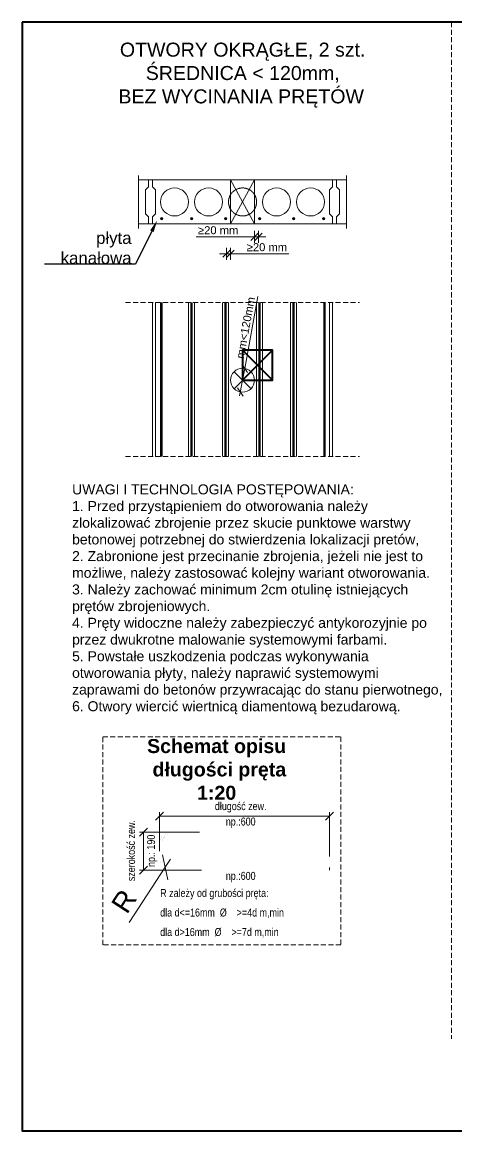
# Model space of a CAD drawing. Header units: millimetres. Extents: x 647 to 146539, y -131215 to 59.
# Drawn here: x 88191 to 90365, y -32638 to -27098 of the extents above; entities that cross this region are included whole.
import ezdxf
from ezdxf import colors
from ezdxf.entities.mleader import LeaderData, LeaderLine
from ezdxf.enums import TextEntityAlignment as Align
from ezdxf.math import Vec2, Vec3

# ---------------------------------------------------------------- set-up
doc = ezdxf.new("R2010")
doc.units = ezdxf.units.MM
doc.linetypes.add('DASHED', pattern=[0.75, 0.5, -0.25])
doc.layers.get('Defpoints').update_dxf_attribs({"color": 2, "lineweight": 50})
for name, color, linetype, lineweight in [('e-cad_opisy', 2, 'Continuous', 18), ('G-Bloki', 221, 'Continuous', 5), ('G-Cienka', 4, 'Continuous', 9), ('G-Elementy konstrukcyjne', 1, 'Continuous', 40), ('G-Obrys', 3, 'Continuous', 20), ('G-Opisy', 2, 'Continuous', 18), ('G-Przerywana', 8, 'DASHED', 15), ('G-Ramka', 5, 'Continuous', 40), ('G-Wymiary', 4, 'Continuous', 9), ('Opis', 2, 'Continuous', 0)]:
    doc.layers.add(name, color=color, linetype=linetype, lineweight=lineweight)
doc.styles.add('1do50-GG', font='arial.ttf', dxfattribs={"height": 125})
doc.styles.add('Arial-GG', font='arial.ttf')
doc.styles.add('e-cad_1', font='arial.ttf')
doc.styles.add('romans_0.60', font='arial.ttf', dxfattribs={"width": 0.6})
doc.styles.get("Standard").update_dxf_attribs({"font": 'arial.ttf'})
doc.dimstyles.new('e-cad_1_20_[mm]', dxfattribs={"dimscale": 20, "dimtxt": 2, "dimasz": 1.8, "dimexe": 1.5, "dimexo": 0, "dimgap": 0.6, "dimtad": 1, "dimdec": 1, "dimrnd": 1, "dimtxsty": 'Arial-GG', "dimblk": 'OBLIQUE', "dimcen": 0, "dimdle": 1, "dimclrd": 4, "dimclre": 4, "dimclrt": 7, "dimadec": 1, "dimazin": 0, "dimtfac": 1, "dimtdec": 1, "dimtix": 1, "dimtmove": 0, "dimatfit": 2, "dimfxl": 1.5, "dimfxlon": 1, "dimlwd": -1, "dimlwe": -1, "dimarcsym": 0})
doc.dimstyles.new('W-1 do 50-GG mm', dxfattribs={"dimscale": 50, "dimtxt": 2, "dimasz": 1.8, "dimexe": 1.5, "dimexo": 0, "dimgap": 0.6, "dimtad": 1, "dimdec": 1, "dimrnd": 1, "dimtxsty": 'Arial-GG', "dimblk": 'OBLIQUE', "dimcen": 0, "dimdle": 1, "dimclrd": 4, "dimclre": 4, "dimclrt": 7, "dimadec": 1, "dimazin": 0, "dimtfac": 1, "dimtdec": 1, "dimtix": 1, "dimtmove": 0, "dimatfit": 2, "dimfxl": 1.5, "dimfxlon": 1, "dimlwd": -1, "dimlwe": -1, "dimarcsym": 0})

# ---------------------------------------------------------------- blocks, each defined once
blk = doc.blocks.new('_Oblique')
at = {"color": 0, "linetype": 'ByBlock', "lineweight": -2}
blk.add_line((-0.5, -0.5), (0.5, 0.5), dxfattribs=at)
blk = doc.blocks.new('*D736')
at = {"layer": 'Defpoints', "color": 0, "ltscale": 0.8, "transparency": 16777216}
for p in [(89304.2, -28828.1), (89282.5, -28946.2)]:
    blk.add_point(p, dxfattribs=at)
at = {"layer": 'G-Cienka', "color": 4, "ltscale": 0.8, "transparency": 16777216}
for p, q in [((89304.2, -28828.1), (89370, -28469.4)), ((89278.9, -28965.8), (89304.2, -28828.1))]:
    blk.add_line(p, q, dxfattribs=at)
at = {"layer": 'G-Cienka', "color": 4, "ltscale": 0.8, "transparency": 16777216, "xscale": 36, "yscale": 36, "zscale": 36}
for p, rotation in [((89304.2, -28828.1), 79.60260839418845), ((89282.5, -28946.2), 259.6026083941885)]:
    blk.add_blockref('_Oblique', p, dxfattribs=dict(at, rotation=rotation))
at = {"layer": 'G-Cienka', "color": 7, "ltscale": 0.8, "transparency": 16777216, "insert": (89308.4, -28625.2), "char_height": 40, "attachment_point": 5, "rotation": 79.6026, "style": 'Arial-GG'}
blk.add_mtext('mm<120mm', dxfattribs=at)
blk = doc.blocks.new('*D742')
at = {"layer": 'Defpoints', "color": 0, "ltscale": 2, "transparency": 16777216}
for p in [(88932.3, -31281.1), (88906.1, -31321.3)]:
    blk.add_point(p, dxfattribs=at)
at = {"layer": 'G-Wymiary', "color": 4, "ltscale": 2, "transparency": 16777216}
for p, q in [((88932.3, -31281.1), (88906.1, -31321.3)), ((88906.1, -31321.3), (88727.2, -31596.4))]:
    blk.add_line(p, q, dxfattribs=at)
at = {"layer": 'G-Wymiary', "color": 4, "ltscale": 2, "transparency": 16777216, "xscale": 90, "yscale": 90, "zscale": 90, "rotation": 56.96621188546171}
blk.add_blockref('_Oblique', (88906.1, -31321.3), dxfattribs=at)
at = {"layer": 'G-Wymiary', "color": 7, "ltscale": 2, "transparency": 16777216, "insert": (88700.5, -31490.7), "char_height": 100, "attachment_point": 5, "rotation": 56.9662, "style": 'Arial-GG'}
blk.add_mtext('R', dxfattribs=at)
blk = doc.blocks.new('*U171')
at = {"ltscale": 2}
blk.add_point((75, 75), dxfattribs=at)
at = {"layer": 'G-Elementy konstrukcyjne', "ltscale": 10}
blk.add_lwpolyline([(0, 0), (150, 0), (150, 150), (0, 150)], close=True, dxfattribs=at)
for points in [[(0, 150), (150, 0)], [(0, 0.5), (150, 150)]]:
    blk.add_lwpolyline(points, dxfattribs=at)
blk = doc.blocks.new('*D743')
at = {"layer": 'Defpoints', "color": 0, "ltscale": 5, "transparency": 16777216}
for p in [(89213.3, -28085.6), (89233.3, -28085.6), (89233.3, -28255.2)]:
    blk.add_point(p, dxfattribs=at)
at = {"layer": 'G-Wymiary', "color": 4, "ltscale": 5, "transparency": 16777216}
for p, q in [((89213.3, -28225.2), (89213.3, -28285.2)), ((89233.3, -28225.2), (89233.3, -28285.2)), ((89213.3, -28255.2), (89177.3, -28255.2)), ((89213.3, -28255.2), (89233.3, -28255.2)), ((89233.3, -28255.2), (89525.1, -28255.2))]:
    blk.add_line(p, q, dxfattribs=at)
at = {"layer": 'G-Wymiary', "color": 4, "ltscale": 5, "transparency": 16777216, "xscale": 36, "yscale": 36, "zscale": 36}
blk.add_blockref('_Oblique', (89213.3, -28255.2), dxfattribs=at)
at = {"layer": 'G-Wymiary', "color": 4, "ltscale": 5, "transparency": 16777216, "xscale": 36, "yscale": 36, "zscale": 36, "rotation": 180}
blk.add_blockref('_Oblique', (89233.3, -28255.2), dxfattribs=at)
at = {"layer": 'G-Wymiary', "color": 7, "ltscale": 5, "transparency": 16777216, "insert": (89415.2, -28222.8), "char_height": 40, "attachment_point": 5, "style": 'Arial-GG'}
blk.add_mtext('≥20 mm', dxfattribs=at)
blk = doc.blocks.new('*D744')
at = {"layer": 'Defpoints', "color": 0, "ltscale": 5, "transparency": 16777216}
for p in [(89353.3, -28080.5), (89373.3, -28080.5), (89373.3, -28170.5)]:
    blk.add_point(p, dxfattribs=at)
at = {"layer": 'G-Wymiary', "color": 4, "ltscale": 5, "transparency": 16777216}
for p, q in [((89353.3, -28140.5), (89353.3, -28200.5)), ((89373.3, -28140.5), (89373.3, -28200.5)), ((89353.3, -28170.5), (89061.6, -28170.5)), ((89373.3, -28170.5), (89353.3, -28170.5)), ((89373.3, -28170.5), (89409.3, -28170.5))]:
    blk.add_line(p, q, dxfattribs=at)
at = {"layer": 'G-Wymiary', "color": 4, "ltscale": 5, "transparency": 16777216, "xscale": 36, "yscale": 36, "zscale": 36}
blk.add_blockref('_Oblique', (89353.3, -28170.5), dxfattribs=at)
at = {"layer": 'G-Wymiary', "color": 4, "ltscale": 5, "transparency": 16777216, "xscale": 36, "yscale": 36, "zscale": 36, "rotation": 180}
blk.add_blockref('_Oblique', (89373.3, -28170.5), dxfattribs=at)
at = {"layer": 'G-Wymiary', "color": 7, "ltscale": 5, "transparency": 16777216, "insert": (89171.5, -28138.1), "char_height": 40, "attachment_point": 5, "style": 'Arial-GG'}
blk.add_mtext('≥20 mm', dxfattribs=at)
blk = doc.blocks.new('*U651')
at = {"layer": 'G-Ramka', "color": 5}
blk.add_lwpolyline([(25, 282), (25, 5), (561.23, 5), (561.23, 282)], close=True, dxfattribs=at)

msp = doc.modelspace()

# ---------------------------------------------------------------- hatches: boundary and pattern name
at = {"layer": 'G-Obrys'}
for points in [[(88894.33, -28080.5, 1), (88882.33, -28080.5, 1)], [(89044.33, -28080.5, 1), (89032.33, -28080.5, 1)], [(89214.33, -28080.5, 1), (89202.33, -28080.5, 1)], [(89384.33, -28080.5, 1), (89372.33, -28080.5, 1)], [(89554.33, -28080.5, 1), (89542.33, -28080.5, 1)], [(89704.33, -28080.5, 1), (89692.33, -28080.5, 1)]]:
    msp.add_hatch(color=256, dxfattribs=at).paths.add_polyline_path(points)

# ---------------------------------------------------------------- linework, layer by layer
at = {"layer": 'G-Cienka', "ltscale": 0.8}
for p, q in [((88823.33, -27886.5), (88843.33, -27886.5)), ((89763.33, -27886.5), (89743.33, -27886.5)), ((88823.33, -28106.14), (88843.33, -28106.14)), ((89763.33, -28106.14), (89743.33, -28106.14)), ((89250.92, -28929.59), (89335.77, -28844.74)), ((89250.92, -28844.74), (89335.77, -28929.59))]:
    msp.add_line(p, q, dxfattribs=at)
at = {"layer": 'G-Cienka', "ltscale": 5}
for p, q in [((89233.33, -28106.5), (89353.33, -27886.5)), ((89233.33, -27886.5), (89353.33, -28106.5)), ((89233.33, -27886.5), (89233.33, -28106.5)), ((89353.33, -28106.5), (89353.33, -27886.5))]:
    msp.add_line(p, q, dxfattribs=at)
at = {"layer": 'G-Cienka', "ltscale": 0.8}
msp.add_circle((89293.35, -28887.16), 60, dxfattribs=at)
at = {"layer": 'G-Elementy konstrukcyjne', "linetype": 'DASHED', "ltscale": 15, "const_width": 12}
for points in [[(88888.33, -28498.63), (88888.33, -29269.03)], [(89038.33, -28498.63), (89038.33, -29269.03)], [(89208.33, -28498.63), (89208.33, -29269.03)], [(89378.33, -28498.63), (89378.33, -29269.03)], [(89548.33, -28498.63), (89548.33, -29269.03)], [(89703.8, -28496.15), (89703.8, -29266.55)]]:
    msp.add_lwpolyline(points, dxfattribs=at)
at = {"layer": 'G-Obrys', "ltscale": 2}
for p, q in [((88843.33, -29269.03), (88843.33, -28498.63)), ((89743.33, -29269.03), (89743.33, -28498.63))]:
    msp.add_line(p, q, dxfattribs=at)
for points in [[(88823.33, -28106.5), (88823.33, -28071.5), (88808.33, -28056.5), (88808.33, -27936.5), (88823.33, -27921.5), (88823.33, -27886.5), (88772.78, -27886.5)], [(88843.33, -27886.5), (88843.33, -27921.5), (88858.33, -27936.5), (88858.33, -28056.5), (88843.33, -28071.5), (88843.33, -28106.5)], [(88843.33, -28106.5), (88843.33, -28071.5), (88858.33, -28056.5), (88858.33, -27936.5), (88843.33, -27921.5), (88843.33, -27886.5), (89743.33, -27886.5), (89743.33, -27921.5), (89728.33, -27936.5), (89728.33, -28056.5), (89743.33, -28071.5), (89743.33, -28106.5), (88843.33, -28106.5), (88843.33, -28071.5)], [(89763.33, -28106.5), (89763.33, -28071.5), (89778.33, -28056.5), (89778.33, -27936.5), (89763.33, -27921.5), (89763.33, -27886.5), (89813.89, -27886.5)], [(88772.78, -28106.5), (88823.33, -28106.5), (88823.33, -28071.5)], [(89813.89, -28106.5), (89763.33, -28106.5), (89763.33, -28071.5)]]:
    msp.add_lwpolyline(points, dxfattribs=at)
at = {"layer": 'G-Obrys'}
for centre, radius in [((88953.33, -27996.5), 70), ((89123.33, -27996.5), 70), ((89463.33, -27996.5), 70), ((89633.33, -27996.5), 70), ((88888.33, -28080.5), 6), ((89038.33, -28080.5), 6), ((89208.33, -28080.5), 6), ((89378.33, -28080.5), 6), ((89548.33, -28080.5), 6), ((89698.33, -28080.5), 6)]:
    msp.add_circle(centre, radius, dxfattribs=at)
for start, end in [(148.99728, 211.00272), (328.99728, 31.00272)]:
    msp.add_arc((89293.33, -27996.5), 70, start, end, dxfattribs=at)
at = {"layer": 'G-Przerywana', "ltscale": 50}
for p, q in [((90338.84, -27098.15), (90338.84, -32178.98)), ((88708.33, -28498.63), (89878.33, -28498.63)), ((88708.33, -29269.03), (89878.33, -29269.03))]:
    msp.add_line(p, q, dxfattribs=at)
at = {"layer": 'G-Przerywana', "ltscale": 5}
for p, q in [((88772.78, -28128.5), (88772.78, -27864.5)), ((89813.89, -28128.5), (89813.89, -27864.5)), ((88858.33, -29269.03), (88858.33, -28498.63)), ((88883.33, -29269.03), (88883.33, -28498.63)), ((89023.33, -29269.03), (89023.33, -28498.63)), ((89053.33, -29269.03), (89053.33, -28498.63)), ((89193.33, -29269.03), (89193.33, -28498.63)), ((89223.33, -29269.03), (89223.33, -28498.63)), ((89363.33, -29269.03), (89363.33, -28498.63)), ((89393.33, -29269.03), (89393.33, -28498.63)), ((89533.33, -29269.03), (89533.33, -28498.63)), ((89563.33, -29269.03), (89563.33, -28498.63)), ((89703.33, -29269.03), (89703.33, -28498.63)), ((89728.33, -29269.03), (89728.33, -28498.63))]:
    msp.add_line(p, q, dxfattribs=at)
at = {"layer": 'G-Przerywana', "ltscale": 50}
msp.add_lwpolyline([(88594.42, -30669.76), (89785.63, -30669.76), (89785.63, -31707.93), (88594.42, -31707.93)], close=True, dxfattribs=at)
at = {"layer": 'G-Przerywana', "ltscale": 5}
msp.add_circle((89293.33, -27996.5), 70, dxfattribs=at)
at = {"layer": 'G-Wymiary', "ltscale": 2}
for p, q in [((88858.27, -31085.06), (88898.27, -31045.06)), ((88878.27, -31240.06), (88878.27, -31045.06)), ((88878.27, -31065.06), (89728.27, -31065.06)), ((89708.27, -31085.06), (89748.27, -31045.06)), ((89728.27, -31266.85), (89728.27, -31045.06)), ((88778.27, -31165.06), (88818.27, -31125.06)), ((89078.4, -31145.06), (88778.27, -31145.06)), ((88798.27, -31145.06), (88798.27, -31335.44)), ((88778.27, -31355.44), (88818.27, -31315.44)), ((89088.2, -31335.44), (88778.27, -31335.44)), ((89728.27, -31335.06), (89728.27, -31323.06))]:
    msp.add_line(p, q, dxfattribs=at)
at = {"layer": 'G-Wymiary', "ltscale": 2, "const_width": 0.2}
for points in [[(89728.27, -31335.06), (88932.27, -31335.06, -0.414214), (88878.27, -31281.06), (88878.27, -31199.06, -0.4142131), (88932.27, -31145.06), (89728.27, -31145.06)], [(89728.27, -31323.06), (88932.27, -31323.06, -0.414214), (88890.27, -31281.06), (88890.27, -31199.06, -0.4142131), (88932.27, -31157.06), (89728.27, -31157.06)]]:
    msp.add_lwpolyline(points, format="xyb", dxfattribs=at)

# ---------------------------------------------------------------- block references
at = {"ltscale": 2}
msp.add_blockref('*U171', (89293.35, -28887.16), dxfattribs=at)
at = {"layer": 'G-Bloki', "ltscale": 0.8, "xscale": 20, "yscale": 20, "zscale": 20}
msp.add_blockref('*U651', (87691.4, -32738.15), dxfattribs=at)

# ---------------------------------------------------------------- texts
at = {"layer": 'e-cad_opisy', "ltscale": 0.8, "style": 'e-cad_1', "width": 0.8}
for s, rotation, p in [('długość zew.', 359.9999, (89284.13, -31015.53)), ('np.:600', 359.9999, (89284.13, -31092.72)), ('szerokość zew.', 89.9999, (88735.91, -31238.03)), ('np.: 190', 89.9999, (88835.65, -31239.05)), ('np.:600', 359.9999, (89284.13, -31364.1))]:
    msp.add_text(s, height=40, rotation=rotation, dxfattribs=at).set_placement(p, align=Align.MIDDLE_CENTER)
at = {"layer": 'G-Opisy', "style": 'romans_0.60', "width": 0.8}
for s, p in [('R zależy od grubości pręta:', (88881.6, -31469.71)), ('dla d<=16mm  %%C    >=4d m,min    ', (88881.6, -31567.2)), ('dla d>16mm  %%C    >=7d m,min   ', (88881.6, -31664.7))]:
    msp.add_text(s, height=40, dxfattribs=at).set_placement(p)
at = {"layer": 'G-Opisy', "color": 2, "insert": (88024.52, -27200.47), "char_height": 70, "width": 2544.7475, "attachment_point": 1, "style": 'Arial-GG'}
msp.add_mtext('{\\fArial|b0|i0|c0|p34;\\W8.04256;   }OTWORY OKRĄGŁE, 2 szt.\\P{\\fArial|b0|i0|c0|p34;\\W9.63248;   }ŚREDNICA < 120mm, \\P{\\fArial|b0|i0|c0|p34;\\W7.95322;   }BEZ WYCINANIA PRĘTÓW', dxfattribs=at)
at = {"layer": 'G-Opisy', "color": 2, "insert": (89163.83, -30832.6), "char_height": 70, "width": 1243.5983, "attachment_point": 5}
msp.add_mtext('{\\fArial|b1|i0|c238|p34;Schemat opisu\\P długości pręta\\P1:20}', dxfattribs=at)
at = {"layer": 'Opis', "linetype": 'Continuous', "insert": (88441.07, -29407.82), "char_height": 50, "width": 1850.7786, "attachment_point": 1, "style": '1do50-GG'}
msp.add_mtext('{\\A1;UWAGI I TECHNOLOGIA POSTĘPOWANIA:}\\P{\\A1;1. Przed przystąpieniem do otworowania należy }{\\A1;zlokalizować zbrojenie przez skucie punktowe warstwy }{\\A1;betonowej potrzebnej do stwierdzenia lokalizacji pretów,}\\P{\\A1;\\C2;2. Zabronione jest przecinanie zbrojenia, jeżeli nie jest to }{\\A1;\\C2;możliwe, należy zastosować kolejny wariant otworowania.}\\P{\\A1;\\C2;3. Należy zachować minimum 2cm otulinę istniejących }{\\A1;\\C2;prętów zbrojeniowych. }\\P{\\A1;\\C2;4. Pręty widoczne należy zabezpieczyć antykorozyjnie po }{\\A1;\\C2;przez dwukrotne malowanie systemowymi farbami.}\\P{\\A1;\\C2;5. Powstałe uszkodzenia podczas wykonywania }{\\A1;\\C2;otworowania płyty, należy naprawić systemowymi }{\\A1;\\C2;zaprawami do betonów przywracając do stanu pierwotnego,}\\P{\\A1;\\C2;6. Otwory wiercić wiertnicą diamentową bezudarową.}', dxfattribs=at)

# ---------------------------------------------------------------- dimensions: what is measured, and where the dimension line sits
at = {"layer": 'G-Cienka', "ltscale": 0.8}
dim = msp.add_diameter_dim_2p(p1=(89282.52, -28946.18), p2=(89304.17, -28828.15), dimstyle='e-cad_1_20_[mm]', override={"dimpost": 'mm<<>mm'}, dxfattribs=at)
dim.commit()
dim.dimension.update_dxf_attribs({"geometry": '*D736', "text_midpoint": (89340.34, -28631.05), "dimtype": 163})
at = {"layer": 'G-Wymiary', "ltscale": 5}
for base, p1, p2, picture, middle in [((89373.33, -28170.47), (89353.33, -28080.5), (89373.33, -28080.5), '*D744', (89171.46, -28170.47)), ((89233.33, -28255.22), (89213.33, -28085.65), (89233.33, -28085.65), '*D743', (89415.2, -28255.22))]:
    dim = msp.add_linear_dim(base=base, p1=p1, p2=p2, dimstyle='e-cad_1_20_[mm]', override={"dimpost": '≥<> mm'}, dxfattribs=at)
    dim.commit()
    dim.dimension.update_dxf_attribs({"geometry": picture, "text_midpoint": middle, "dimtype": 160})
at = {"layer": 'G-Wymiary', "ltscale": 2}
dim = msp.add_radius_dim(center=(88932.27, -31281.06), mpoint=(88906.1, -31321.3), text='R', dimstyle='W-1 do 50-GG mm', dxfattribs=at)
dim.commit()
dim.dimension.update_dxf_attribs({"geometry": '*D742', "text_midpoint": (88767.6, -31534.3), "dimtype": 164})

# ---------------------------------------------------------------- leaders
at = {"layer": 'G-Cienka', "ltscale": 0.8}
ml = msp.add_multileader_mtext('Standard', dxfattribs=at)
ml.set_content('płyta\\Pkanałowa', color=2, style='Arial-GG')
ml.set_leader_properties(color=4)
ml.build(insert=Vec2(0, 0))
ml.multileader.update_dxf_attribs({"text_left_attachment_type": 5, "text_right_attachment_type": 5, "dogleg_length": 10, "arrow_head_size": 60})
ctx = ml.context
ctx.base_point, ctx.char_height, ctx.arrow_head_size, ctx.landing_gap_size, ctx.plane_origin = Vec3(88383.2, -28307.1), 60, 60, 10, Vec3(88866.52, -28089.15)
ctx.left_attachment, ctx.right_attachment, ctx.text_align_type = 5, 5, 2
notes = []
notes.append((ctx, [(0, (1, 1, 0), (88758.22, -28307.1), (-1, 0), 10, [(0, [(88866.52, -28089.15)], 0, [])])]))
ctx.mtext.insert, ctx.mtext.alignment = Vec3(88738.22, -28146.12), 3
for ctx, leaders in notes:
    for number, flags, end, landing, length, lines in leaders:
        leader = LeaderData()
        leader.index, (leader.has_last_leader_line, leader.has_dogleg_vector, leader.attachment_direction) = number, flags
        leader.last_leader_point, leader.dogleg_vector, leader.dogleg_length = Vec3(end), Vec3(landing), length
        for number, points, colour, breaks in lines:
            line = LeaderLine()
            line.index, line.vertices, line.color, line.breaks = number, Vec3.list(points), colors.encode_raw_color(colour), breaks
            leader.lines.append(line)
        ctx.leaders.append(leader)

doc.saveas('drawing.dxf')
